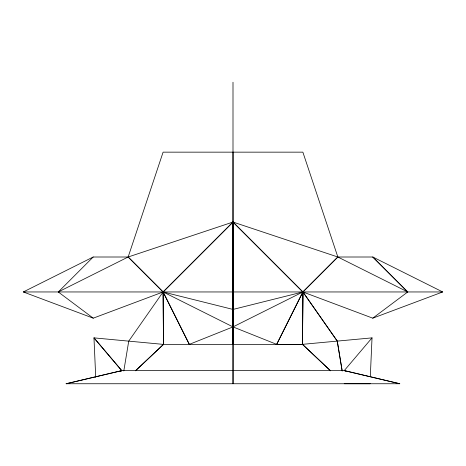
<?xml version="1.0" encoding="UTF-8"?>
<svg xmlns="http://www.w3.org/2000/svg" width="466" height="466" viewBox="0 0 466 466"><rect width="100%" height="100%" fill="white"/><g stroke="black" fill="none" stroke-linecap="round" stroke-linejoin="round"><path stroke-width="0.7" d="M233.029 152.155L233 309.43L163.1 291.955L128.15 257.005L93.2 257.005L23.3 291.955L93.235 318.167L163.135 291.955L233.017 222.055L337.85 257.005L407.75 291.955L372.765 318.167L302.865 291.955L232.983 222.055L128.15 257.005L58.25 291.955L93.235 318.167M233.058 344.368L233.029 383.681L233 291.955L232.942 344.368M330.47 370.779L302.533 344.397L302.9 291.955L337.815 257.005L372.8 257.005L442.7 291.955L372.783 318.167M302.521 344.397L302.9 291.955L337.85 257.005L302.871 152.155L163.1 152.155L128.15 257.005L163.135 291.955L233.006 326.905L276.688 344.368L302.533 344.397L163.467 344.397L93.975 337.873L95.722 377.297M330.551 370.779L302.469 344.339L302.9 291.955L233 222.055L163.1 291.955L128.733 341.135L123.805 370.948M370.307 376.58L372.025 337.873L302.469 344.339M344.252 370.621L372.025 337.873M58.308 291.955L93.2 257.005M135.53 370.779L163.467 344.397L163.1 291.955L189.33 344.368L233 326.905L302.9 291.955L337.244 341.054L342.137 370.86M135.449 370.779L163.49 344.397L163.1 291.955L189.33 344.368M120.461 371.28L121.748 370.621L344.246 370.534L345.533 371.186M120.543 371.28L121.836 370.621L66.178 383.745M66.224 383.745L121.795 370.621M23.3 291.955L442.7 291.955M66.125 383.745L399.793 383.745L344.158 370.534M344.234 383.635L370.056 383.617M344.31 383.722L369.992 383.745M344.951 370.785L399.776 383.745M407.75 291.955L372.8 257.005L407.692 291.955M342.195 370.948L337.267 341.135L302.9 291.955L233 309.43L232.983 222.055M233 82.255L233 344.368M302.865 291.955L276.67 344.368L302.9 291.955M121.772 370.621L93.975 337.873L121.748 370.621"/></g></svg>
